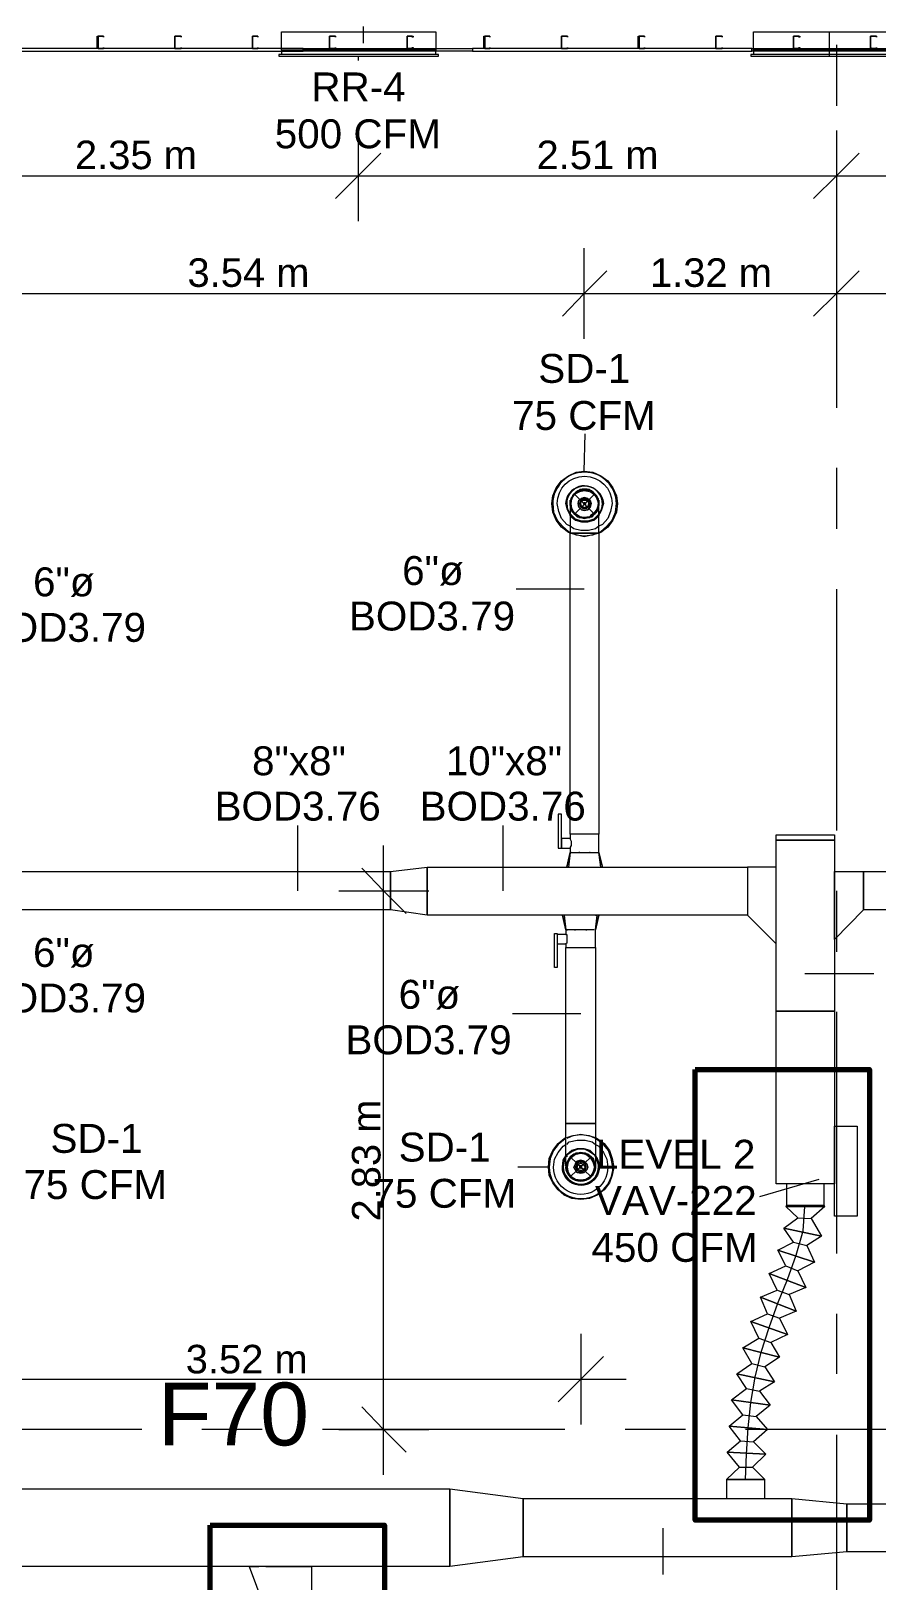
# Model space of a CAD drawing. Header units: metres. Extents: x -2 to 237, y -8 to 52.
# Drawn here: x 47.14 to 51.59, y 13.82 to 21.97 of the extents above; entities that cross this region are included whole.
import ezdxf

# ---------------------------------------------------------------- set-up
doc = ezdxf.new("R2010")
doc.units = ezdxf.units.M
doc.layers.add('HVAC - Ductos', color=5, linetype='Continuous', lineweight=0)
doc.layers.add('PDF2_Text', color=7, linetype='Continuous', lineweight=0)
doc.layers.add('PDF2_Geometry', color=7, linetype='Continuous', lineweight=0, true_color=0xaaaaaa)
doc.styles.add('PDF ArialUnicodeMS-Bold-Identity-H', font='arial.ttf')
doc.styles.add('PDF Helvetica', font='')
doc.styles.get('PDF Helvetica').set_extended_font_data('Helvetica')

msp = doc.modelspace()

# ---------------------------------------------------------------- linework, layer by layer
at = {"layer": 'HVAC - Ductos', "lineweight": 0}
for points in [[(49.2809, 21.846), (49.2671, 21.846), (49.2671, 21.869), (48.4554, 21.869), (48.4554, 21.9653), (49.2671, 21.9653), (49.2671, 21.869), (48.4554, 21.869), (48.4554, 21.846), (48.4416, 21.846), (48.4416, 21.8368), (49.2809, 21.8368), (49.2809, 21.846), (48.4416, 21.846)], [(48.8865, 21.9056), (48.8865, 21.9928)], [(51.7621, 21.846), (51.7483, 21.846), (51.7483, 21.869), (50.9366, 21.869), (50.9366, 21.9653), (51.7483, 21.9653), (51.7483, 21.869), (50.9366, 21.869), (50.9366, 21.846), (50.9228, 21.846), (50.9228, 21.8368), (51.7621, 21.8368), (51.7621, 21.846), (50.9228, 21.846)], [(51.3356, 21.8414), (51.3356, 21.9653)], [(48.4646, 21.8368), (49.2579, 21.8368)], [(48.859, 21.8368), (48.859, 21.8139)], [(50.9457, 21.8368), (51.7391, 21.8368)], [(48.859, 21.447), (48.859, 21.2086), (48.859, 20.9701)], [(51.3722, 21.447), (51.3722, 21.2086), (51.3722, 20.9701)], [(48.9782, 21.3278), (48.859, 21.2086), (48.7397, 21.0893)], [(51.4915, 21.3278), (51.3722, 21.2086), (51.253, 21.0893)], [(46.2769, 21.2086), (48.859, 21.2086), (51.3722, 21.2086), (54.1561, 21.2086)], [(50.0468, 20.3509), (50.0468, 20.5894), (50.0468, 20.8278)], [(51.3722, 20.8278), (51.3722, 20.5894), (51.3722, 20.3509)], [(50.1661, 20.7087), (50.0468, 20.5894), (49.9321, 20.4701)], [(51.4915, 20.7087), (51.3722, 20.5894), (51.253, 20.4701)], [(46.2723, 20.5894), (50.0468, 20.5894), (51.3722, 20.5894), (54.2341, 20.5894)], [(50.0468, 19.6538), (50.0514, 19.851)], [(50.1247, 19.4841), (50.1201, 19.5025), (50.1247, 19.5025), (50.1201, 19.5025), (50.111, 19.5208), (50.1018, 19.5345), (50.0881, 19.5483), (50.0698, 19.5529), (50.0468, 19.5575), (50.0284, 19.5529), (50.0101, 19.5483), (49.9964, 19.5345), (49.9872, 19.5208), (49.978, 19.5025), (49.9734, 19.5025), (49.978, 19.5025), (49.9734, 19.4841), (49.9734, 19.4795), (49.9734, 19.4841), (49.978, 19.4657), (49.9872, 19.4474), (49.9964, 19.4291), (50.0193, 19.4153), (50.0193, 19.4107), (50.0238, 19.4107)], [(50.0238, 19.5529), (50.0468, 19.5575), (50.0744, 19.5529)], [(49.9826, 19.4565), (49.9734, 19.4841), (49.9826, 19.5071)], [(49.9734, 19.4841), (49.9734, 19.5025), (49.9734, 19.4841), (49.9734, 19.4749), (49.9734, 19.4565), (49.9734, 19.4291), (49.9734, 19.3924), (49.9734, 19.3511), (49.9734, 19.3282), (49.9826, 19.3282), (49.9964, 19.3282), (50.0101, 19.3282), (50.0284, 19.3282), (50.0468, 19.3282), (50.0698, 19.3282), (50.0881, 19.3282), (50.1018, 19.3282), (50.1156, 19.3282), (50.1247, 19.3282), (50.1247, 19.374), (50.1247, 19.4153), (50.1247, 19.4474), (50.1247, 19.4703), (50.1247, 19.4795)], [(49.9734, 19.4749), (49.9734, 19.4611), (49.9826, 19.4428), (49.9964, 19.4291), (50.0101, 19.4153), (50.0284, 19.4107), (50.0468, 19.4062), (50.0698, 19.4107), (50.0881, 19.4153), (50.1018, 19.4291), (50.079, 19.4153), (50.079, 19.4107), (50.0744, 19.4107)], [(50.0238, 19.4153), (50.0468, 19.4107), (50.0744, 19.4153), (50.0468, 19.4107), (50.0238, 19.4153), (49.9964, 19.4337), (49.9826, 19.4565), (49.978, 19.4841), (49.9826, 19.5116), (49.9964, 19.5345), (50.0238, 19.5483), (50.0468, 19.5529), (50.0744, 19.5483)], [(49.978, 19.5071), (49.978, 19.5116), (49.9826, 19.5162)], [(50.1247, 19.4795), (50.1247, 19.4841), (50.1201, 19.4657), (50.111, 19.4474), (50.1018, 19.4291), (50.0881, 19.4199), (50.0698, 19.4107), (50.0468, 19.4107), (50.0284, 19.4107), (50.0101, 19.4199), (49.9964, 19.4291), (49.9826, 19.452), (49.978, 19.452), (49.978, 19.4565)], [(49.9826, 19.5116), (49.9964, 19.5345), (50.0193, 19.5483)], [(50.0193, 19.5529), (50.0238, 19.5529)], [(50.0744, 19.5529), (50.079, 19.5529)], [(50.1156, 19.5116), (50.1018, 19.5345), (50.079, 19.5483), (50.0972, 19.5345), (50.1156, 19.5116), (50.1201, 19.4841), (50.1156, 19.4565), (50.1247, 19.4841), (50.1156, 19.5071)], [(50.1201, 19.4565), (50.1201, 19.452), (50.1156, 19.452), (50.1018, 19.4291), (50.1156, 19.4428), (50.1247, 19.4611), (50.1247, 19.4749)], [(50.1156, 19.5162), (50.1201, 19.5116), (50.1201, 19.5071)], [(50.1156, 19.4565), (50.0972, 19.4337), (50.079, 19.4199)], [(50.1247, 19.3648), (50.1064, 19.3511), (50.0698, 19.3419), (50.0284, 19.3419), (49.9918, 19.3511), (49.9734, 19.3648)], [(49.9734, 19.3328), (50.0055, 19.319), (50.0468, 19.3144), (50.0927, 19.319), (50.1247, 19.3328)], [(50.1247, 19.3282), (50.0927, 19.319), (50.0468, 19.3098), (50.0055, 19.319), (49.9734, 19.3282)], [(50.1247, 19.3282), (50.1156, 19.3282), (50.1018, 19.3282), (50.0881, 19.3282), (50.0698, 19.3282), (50.0468, 19.3282), (50.0284, 19.3282), (50.0101, 19.3282), (49.9964, 19.3282), (49.9826, 19.3282), (49.9734, 19.3282)], [(50.0468, 19.0346), (49.689, 19.0346)], [(49.9734, 17.6496), (49.978, 17.6496), (49.9734, 17.6496), (49.978, 17.6496), (49.9826, 17.6496), (49.9964, 17.6496), (50.0101, 17.6496), (50.0284, 17.6496), (50.0468, 17.6496), (50.0698, 17.6496), (50.0881, 17.6496), (50.1018, 17.6496), (50.1156, 17.6496), (50.1201, 17.6496), (50.1247, 17.6496), (50.1247, 17.7459), (50.1156, 17.7459), (50.1018, 17.7459), (50.0881, 17.7459), (50.0698, 17.7459), (50.0468, 17.7459), (50.0284, 17.7459), (50.0101, 17.7459), (49.9964, 17.7459), (49.9826, 17.7459), (49.9734, 17.7459), (49.9734, 17.723), (49.9276, 17.723), (49.9276, 17.7184), (49.9276, 17.7092), (49.9276, 17.7046), (49.9276, 17.7), (49.9276, 17.6908), (49.9276, 17.6863), (49.9276, 17.6817), (49.9276, 17.6771), (49.9276, 17.6725), (49.9276, 17.8514), (49.9093, 17.8514), (49.9093, 17.6725), (49.9276, 17.6725), (49.9734, 17.6725), (49.9734, 17.6496), (49.9642, 17.5716)], [(48.5425, 17.4478), (48.5425, 17.7918)], [(49.6203, 17.4478), (49.6203, 17.7918)], [(48.992, 14.375), (48.992, 17.6863)], [(49.9734, 17.723), (49.9734, 17.7184), (49.978, 17.7092), (49.978, 17.7046), (49.978, 17.6954), (49.978, 17.6863), (49.9734, 17.6771), (49.9734, 17.6725)], [(49.9551, 17.5716), (49.9734, 17.6496), (49.9551, 17.5716)], [(50.001, 17.5716), (50.0055, 17.5716), (50.0147, 17.5716), (50.0284, 17.5716), (50.033, 17.5716), (50.0376, 17.5716), (50.0606, 17.5716), (50.0652, 17.5716), (50.0698, 17.5716), (50.0835, 17.5716), (50.0927, 17.5716), (50.0972, 17.5716), (50.1018, 17.5716), (50.1201, 17.5716), (50.1339, 17.5716), (50.1385, 17.5716), (50.1431, 17.5716), (50.1247, 17.6496), (50.1431, 17.5716)], [(50.1339, 17.5716), (50.1247, 17.6496)], [(48.8773, 17.567), (48.992, 17.4478), (49.1112, 17.3285)], [(49.0286, 17.5487), (49.2213, 17.5716)], [(49.0286, 17.3469), (49.0286, 17.5487)], [(49.2213, 17.5716), (49.2213, 17.3194)], [(49.9551, 17.5716), (49.9597, 17.5716), (49.9642, 17.5716), (49.9734, 17.5716)], [(49.978, 17.5716), (49.9964, 17.5716)], [(48.758, 17.4478), (48.992, 17.4478), (49.2305, 17.4478)], [(49.2213, 17.3194), (49.0286, 17.3469)], [(49.9321, 17.3194), (49.9505, 17.2414), (49.9321, 17.3194)], [(49.9551, 17.3194), (49.9459, 17.3194), (49.9413, 17.3194), (49.9505, 17.2414)], [(49.978, 17.3194), (49.9734, 17.3194), (49.9597, 17.3194)], [(50.0422, 17.3194), (50.0193, 17.3194), (50.0147, 17.3194), (50.0101, 17.3194), (49.9964, 17.3194), (49.9872, 17.3194), (49.9826, 17.3194)], [(50.1064, 17.2414), (50.1156, 17.3194), (50.1018, 17.3194), (50.0835, 17.3194), (50.079, 17.3194), (50.0744, 17.3194), (50.0606, 17.3194), (50.0514, 17.3194), (50.0468, 17.3194)], [(50.1064, 17.3194), (50.111, 17.3194)], [(50.0972, 17.2414), (50.0835, 17.2414), (50.0652, 17.2414), (50.0468, 17.2414), (50.0284, 17.2414), (50.0101, 17.2414), (49.9918, 17.2414), (49.9734, 17.2414), (49.9642, 17.2414), (49.9597, 17.2414), (49.9551, 17.2414), (49.9505, 17.2414), (49.9505, 17.2185), (49.9047, 17.2185), (49.9047, 17.2139), (49.9047, 17.2093), (49.9047, 17.2002), (49.9047, 17.1956), (49.9047, 17.1864), (49.9047, 17.1818), (49.9047, 17.1772), (49.9047, 17.1726), (49.9047, 17.168), (49.9505, 17.168), (49.9505, 17.1497), (49.9551, 17.1497), (49.9642, 17.1497), (49.9734, 17.1497), (49.9918, 17.1497), (50.0101, 17.1497), (50.0284, 17.1497), (50.0468, 17.1497), (50.0652, 17.1497), (50.0835, 17.1497), (50.0972, 17.1497), (50.1018, 17.1497), (50.1064, 17.1497), (50.1064, 16.2232), (50.1064, 16.1912), (50.1064, 16.1361), (50.1064, 16.0903), (50.1064, 16.049), (50.1064, 16.0215), (50.1064, 16.0031), (50.1064, 15.9985), (50.1064, 16.0031), (50.1064, 15.9985)], [(49.9505, 15.9985), (49.9505, 16.0123), (49.9505, 16.0398), (49.9505, 16.0765), (49.9505, 16.1224), (49.9505, 16.1728), (49.9505, 16.2232), (49.9551, 16.2232), (49.9642, 16.2232), (49.9734, 16.2232), (49.9918, 16.2232), (50.0101, 16.2232), (50.0284, 16.2232), (50.0468, 16.2232), (50.0652, 16.2232), (50.0835, 16.2232), (50.0972, 16.2232), (50.1018, 16.2232), (50.1064, 16.2232), (50.1018, 16.2232), (50.0972, 16.2232), (50.0835, 16.2232), (50.0652, 16.2232), (50.0468, 16.2232), (50.0284, 16.2232), (50.0101, 16.2232), (49.9918, 16.2232), (49.9734, 16.2232), (49.9642, 16.2232), (49.9551, 16.2232), (49.9505, 16.2232), (49.9505, 17.1497), (49.9551, 17.1497), (49.9642, 17.1497), (49.9734, 17.1497), (49.9918, 17.1497), (50.0101, 17.1497), (50.0284, 17.1497), (50.0468, 17.1497), (50.0652, 17.1497), (50.0835, 17.1497), (50.0972, 17.1497), (50.1018, 17.1497), (50.1064, 17.1497), (50.1064, 17.2414), (50.1018, 17.2414)], [(49.9505, 17.2185), (49.9551, 17.2185), (49.9551, 17.2139), (49.9551, 17.2093), (49.9551, 17.2002), (49.9551, 17.191), (49.9551, 17.1818), (49.9551, 17.1772), (49.9551, 17.1726), (49.9505, 17.168)], [(51.2071, 17.0121), (51.5694, 17.0121)], [(50.0284, 16.8011), (49.6707, 16.8011)], [(50.1064, 16.1498), (50.1156, 16.1453), (50.1523, 16.1178), (50.1798, 16.0811), (50.1935, 16.0398), (50.2027, 15.9939), (50.1935, 15.9527), (50.1798, 15.9114), (50.1523, 15.8747), (50.1156, 15.8472), (50.0744, 15.8289), (50.0284, 15.8243), (49.9826, 15.8289), (49.9413, 15.8472), (49.9093, 15.8747), (49.8817, 15.9114), (49.8633, 15.9527), (49.8587, 15.9939), (49.8633, 16.0398), (49.8817, 16.0811), (49.9093, 16.1178), (49.9413, 16.1453), (49.9505, 16.1498)], [(49.9551, 16.1498), (49.9826, 16.159), (50.0284, 16.1682), (50.0744, 16.159), (50.1064, 16.1498)], [(50.1064, 16.1453), (50.0744, 16.159), (50.0284, 16.1636), (49.9872, 16.159), (49.9551, 16.1453)], [(49.9551, 16.1132), (49.9688, 16.127), (50.0101, 16.1361), (50.0514, 16.1361), (50.0881, 16.127), (50.1064, 16.1132)], [(50.1064, 16.0031), (50.1018, 16.0169), (50.0972, 16.0352), (50.0835, 16.049), (50.0652, 16.0627), (50.0468, 16.0673), (50.0284, 16.0719), (50.0101, 16.0673), (49.9918, 16.0627), (49.9734, 16.049), (49.9642, 16.0352), (49.9551, 16.0169), (49.9551, 16.0031)], [(49.9597, 15.971), (49.9551, 15.9939), (49.9597, 16.0169), (49.9642, 16.0307), (49.978, 16.049), (49.9918, 16.0581), (50.0101, 16.0673), (50.0284, 16.0673), (50.0468, 16.0673), (50.0652, 16.0581), (50.079, 16.049), (50.0927, 16.0307), (50.1018, 16.0169), (50.1018, 15.9939), (50.0972, 15.971)], [(49.9642, 16.0261), (49.978, 16.049), (49.9964, 16.0627), (50.001, 16.0673)], [(50.0055, 16.0627), (50.0284, 16.0673), (50.056, 16.0627)], [(50.056, 16.0673), (50.0606, 16.0627), (50.079, 16.049), (50.0972, 16.0261), (50.1018, 16.0215)], [(49.8587, 15.9939), (49.6982, 15.9939)], [(49.9505, 15.9985), (49.9505, 15.9939), (49.9551, 15.9985), (49.9597, 16.0215), (49.9597, 16.0261)], [(49.9505, 15.9939), (49.9551, 15.9985)], [(50.1018, 15.9939), (50.1018, 15.9756), (50.0927, 15.9573), (50.079, 15.9435), (50.0652, 15.9298), (50.0468, 15.9252), (50.0284, 15.9206), (50.0101, 15.9252), (49.9918, 15.9298), (49.978, 15.9435), (49.9642, 15.9573), (49.9597, 15.9756), (49.9551, 15.9939)], [(49.9597, 15.9618), (49.9597, 15.9664), (49.9597, 15.971)], [(50.0972, 16.0215), (50.1018, 15.9985)], [(50.1018, 15.971), (50.0972, 15.9664), (50.0972, 15.9618)], [(50.1064, 15.9985), (50.1064, 15.9939)], [(49.9964, 15.9298), (49.978, 15.9435), (49.9642, 15.9664)], [(50.001, 15.9252), (49.9964, 15.9252)], [(50.056, 15.9252), (50.0284, 15.9206), (50.0055, 15.9252)], [(50.0606, 15.9252), (50.056, 15.9252)], [(50.0972, 15.9664), (50.079, 15.9435), (50.0606, 15.9298)], [(51.2805, 15.9298), (50.9686, 15.838)], [(50.8953, 14.352), (50.8999, 14.4851), (50.909, 14.6226), (50.9228, 14.7557), (50.9457, 14.8886), (50.9778, 15.0217), (51.0191, 15.1501), (51.0649, 15.2785), (51.1154, 15.4023), (51.1613, 15.5307), (51.198, 15.6592), (51.2071, 15.7876)], [(51.1705, 15.7279), (51.1063, 15.7876), (51.3126, 15.7876), (51.2392, 15.7233), (51.2942, 15.6316), (51.0971, 15.6729), (51.1705, 15.7279), (51.2392, 15.7233)], [(51.1063, 15.7876), (51.1154, 15.7876), (51.1291, 15.7876), (51.1567, 15.7876), (51.1934, 15.7876), (51.2254, 15.7876), (51.2622, 15.7876), (51.2851, 15.7876), (51.3034, 15.7876), (51.3126, 15.7876)], [(51.1475, 15.5995), (51.0971, 15.6729), (51.2942, 15.6316), (51.2163, 15.5812), (51.2576, 15.494), (51.0649, 15.5582), (51.1475, 15.5995), (51.2163, 15.5812)], [(51.1063, 15.4757), (51.0649, 15.5582), (51.2576, 15.494), (51.1705, 15.4482), (51.2117, 15.361), (51.0191, 15.4345), (51.1063, 15.4757), (51.1705, 15.4482)], [(51.0604, 15.3473), (51.0191, 15.4345), (51.2117, 15.361), (51.1246, 15.3243), (51.1613, 15.2372), (50.9732, 15.3106), (51.0604, 15.3473), (51.1246, 15.3243)], [(51.01, 15.2234), (50.9732, 15.3106), (51.1613, 15.2372), (51.0741, 15.2005), (51.1154, 15.1134), (50.9228, 15.1822), (51.01, 15.2234), (51.0741, 15.2005)], [(50.964, 15.0951), (50.9228, 15.1822), (51.1154, 15.1134), (51.0283, 15.0721), (51.0741, 14.9942), (50.8815, 15.0445), (50.964, 15.0951), (51.0283, 15.0721)], [(50.0284, 15.1179), (50.0284, 14.8795), (50.0284, 14.641)], [(50.1477, 14.9988), (50.0284, 14.8795), (49.9093, 14.7603)], [(50.9274, 14.962), (50.8815, 15.0445), (51.0741, 14.9942), (50.9962, 14.9437), (51.0466, 14.8657), (50.8494, 14.907), (50.9274, 14.962), (50.9962, 14.9437)], [(46.2723, 14.8795), (50.2669, 14.8795)], [(50.8999, 14.8291), (50.8494, 14.907), (51.0466, 14.8657), (50.9686, 14.8153), (51.0237, 14.7419), (50.8219, 14.7694), (50.8999, 14.8291), (50.9686, 14.8153)], [(50.8815, 14.6914), (50.8219, 14.7694), (51.0237, 14.7419), (50.9503, 14.6823), (51.01, 14.6134), (50.8081, 14.6318), (50.8815, 14.6914), (50.9503, 14.6823)], [(48.8773, 14.7327), (48.992, 14.6134), (49.1112, 14.4942)], [(48.758, 14.6134), (48.992, 14.6134), (49.2305, 14.6134)], [(50.8677, 14.5539), (50.8081, 14.6318), (51.01, 14.6134), (50.9366, 14.5493), (51.0008, 14.4851), (50.7989, 14.4942), (50.8677, 14.5539), (50.9366, 14.5493)], [(50.8632, 14.4163), (50.7989, 14.4942), (51.0008, 14.4851), (50.932, 14.4163), (50.9962, 14.352), (50.7943, 14.352), (50.7943, 14.2512)], [(50.9962, 14.2512), (50.9962, 14.352), (50.7943, 14.352), (50.8632, 14.4163), (50.932, 14.4163)], [(50.7989, 14.2512), (50.8035, 14.2512)], [(50.8127, 14.2512), (50.8173, 14.2512), (50.8219, 14.2512)], [(50.8265, 14.2512), (50.8311, 14.2512), (50.8403, 14.2512)], [(50.8494, 14.2512), (50.8632, 14.2512)], [(50.8723, 14.2512), (50.8953, 14.2512), (50.9182, 14.2512)], [(50.9274, 14.2512), (50.9411, 14.2512)], [(50.9503, 14.2512), (50.9594, 14.2512), (50.964, 14.2512)], [(50.9686, 14.2512), (50.9732, 14.2512), (50.9778, 14.2512)], [(50.9824, 14.2512), (50.987, 14.2512), (50.9916, 14.2512)], [(54.5321, 14.2236), (54.6193, 14.2236), (55.3944, 14.2236), (55.3944, 13.9714), (51.4273, 13.9714), (51.4273, 14.2236), (54.5367, 14.2236), (54.5505, 14.2236), (54.5781, 14.2236), (54.6055, 14.2236), (54.6193, 14.2236), (54.6239, 14.2236)], [(50.4596, 14.0952), (50.4596, 13.8521)], [(48.2857, 13.8935), (48.2903, 13.8935), (48.3086, 13.8935), (48.3361, 13.8935), (48.3086, 13.8935), (48.2903, 13.8935), (48.2857, 13.8935), (48.3636, 13.687)], [(48.6159, 13.687), (48.6159, 13.8935), (48.6113, 13.8935), (48.5929, 13.8935), (48.5654, 13.8935), (48.5288, 13.8935), (48.4875, 13.8935), (48.4141, 13.8935), (48.3728, 13.8935), (48.4141, 13.8935), (48.4875, 13.8935), (48.5288, 13.8935), (48.5654, 13.8935), (48.5929, 13.8935), (48.6113, 13.8935), (48.6159, 13.8935)]]:
    msp.add_lwpolyline(points, dxfattribs=at)
for points in [[(48.4646, 21.869), (48.5838, 21.869)], [(48.6663, 21.869), (48.8223, 21.869)], [(48.9048, 21.869), (49.0608, 21.869)], [(49.1433, 21.869), (49.2625, 21.869)], [(50.9457, 21.869), (51.0649, 21.869)], [(51.1475, 21.869), (51.3034, 21.869)], [(51.386, 21.869), (51.5419, 21.869)], [(49.9734, 17.7459), (49.9734, 19.3282), (49.9642, 19.3328), (49.9276, 19.3603), (49.9001, 19.397), (49.8817, 19.4382), (49.8771, 19.4841), (49.8817, 19.5254), (49.9001, 19.5666), (49.9276, 19.6034), (49.9642, 19.6308), (50.0055, 19.6492), (50.0468, 19.6538), (50.0927, 19.6492), (50.1339, 19.6308), (50.1707, 19.6034), (50.1981, 19.5666), (50.2165, 19.5254), (50.2211, 19.4841), (50.2165, 19.4382), (50.1981, 19.397), (50.1707, 19.3603), (50.1339, 19.3328), (50.1247, 19.3282), (50.1247, 17.7459), (50.1156, 17.7459), (50.1018, 17.7459), (50.0881, 17.7459), (50.0698, 17.7459), (50.0468, 17.7459), (50.0284, 17.7459), (50.0101, 17.7459), (49.9964, 17.7459), (49.9826, 17.7459)], [(49.9505, 19.4841), (49.9597, 19.452), (49.9734, 19.4245), (49.9597, 19.452)], [(49.9734, 19.4795), (49.9734, 19.4749)], [(50.0193, 19.4979), (50.0147, 19.4841), (50.0193, 19.5025), (50.033, 19.5116), (50.0468, 19.5162), (50.0652, 19.5116), (50.079, 19.5025), (50.0835, 19.4841), (50.079, 19.4979), (50.0652, 19.5116), (50.0468, 19.5162), (50.033, 19.5116)], [(50.079, 19.4657), (50.0835, 19.4841), (50.079, 19.4657), (50.0652, 19.452), (50.0468, 19.4474), (50.033, 19.452), (50.0193, 19.4657), (50.0147, 19.4841), (50.0193, 19.4657), (50.033, 19.452), (50.0468, 19.4474), (50.0652, 19.452)], [(50.0284, 19.4979), (50.0238, 19.4841), (50.0284, 19.4979), (50.0422, 19.5071), (50.056, 19.5071), (50.0698, 19.4979), (50.0744, 19.4841), (50.0698, 19.4979), (50.056, 19.5071), (50.0422, 19.5071)], [(50.0698, 19.4703), (50.0744, 19.4841), (50.0698, 19.4657), (50.056, 19.4565), (50.0422, 19.4565), (50.0284, 19.4657), (50.0238, 19.4841), (50.0284, 19.4703), (50.0422, 19.4611), (50.056, 19.4611)], [(50.0652, 19.4703), (50.0468, 19.4611), (50.033, 19.4703), (50.0284, 19.4841), (50.033, 19.4979), (50.0468, 19.5025), (50.0652, 19.4979), (50.0698, 19.4841)], [(50.0468, 19.4887), (50.0422, 19.4841), (50.0468, 19.4887), (50.0514, 19.4887), (50.056, 19.4841), (50.0514, 19.4887)], [(50.0514, 19.4795), (50.056, 19.4841), (50.0514, 19.4795), (50.0468, 19.4795), (50.0422, 19.4841), (50.0468, 19.4795)], [(50.1247, 19.4749), (50.1247, 19.4841), (50.1247, 19.5025), (50.1247, 19.4841)], [(49.978, 19.4245), (50.001, 19.4016), (50.033, 19.3924), (50.0652, 19.3924), (50.0972, 19.4016), (50.1201, 19.4245), (50.1247, 19.4291), (50.1201, 19.4245), (50.0972, 19.4016), (50.0652, 19.3924), (50.033, 19.3924), (50.001, 19.4016), (49.978, 19.4245), (49.9734, 19.4291)], [(50.1247, 19.4199), (50.0972, 19.397), (50.0652, 19.3878), (50.033, 19.3878), (50.001, 19.397), (49.9734, 19.4199), (49.9734, 19.4245), (49.9734, 19.4199), (50.001, 19.397), (50.033, 19.3878), (50.0652, 19.3878), (50.0972, 19.397), (50.1247, 19.4199), (50.1247, 19.4245)], [(51.3631, 17.7138), (51.0558, 17.7138), (51.0558, 17.7413), (51.3631, 17.7413)], [(51.3631, 17.7138), (51.3631, 16.8149), (51.0558, 16.8149), (51.0558, 17.7138)], [(50.0238, 17.6496), (50.0193, 17.6496)], [(50.079, 17.6496), (50.0744, 17.6496)], [(49.0286, 17.3469), (46.2815, 17.3469), (46.2815, 17.5487), (49.0286, 17.5487)], [(49.2213, 17.5716), (50.9045, 17.5716), (50.9045, 17.3194), (49.2213, 17.3194)], [(50.9045, 17.5716), (50.9045, 17.3194), (51.0558, 17.168), (51.0558, 17.5716)], [(51.5144, 17.3469), (51.3631, 17.191), (51.3631, 17.5487), (51.5144, 17.5487)], [(54.1561, 17.3469), (51.5144, 17.3469), (51.5144, 17.5487), (54.1561, 17.5487)], [(49.9367, 17.3194), (49.9321, 17.3194)], [(50.1247, 17.3194), (50.1064, 17.2414), (50.1247, 17.3194), (50.1201, 17.3194)], [(49.9047, 17.0442), (49.8909, 17.0442), (49.8909, 17.2231), (49.9047, 17.2231)], [(49.9551, 17.2414), (49.9597, 17.2414)], [(49.9964, 17.2414), (50.001, 17.2414)], [(50.056, 17.2414), (50.0606, 17.2414)], [(51.0558, 15.9068), (51.0558, 16.8149), (51.3631, 16.8149), (51.3631, 15.9068)], [(51.4823, 15.7371), (51.3631, 15.7371), (51.3631, 16.2095), (51.4823, 16.2095)], [(49.9505, 16.0535), (49.9367, 16.0307), (49.9321, 15.9939), (49.9367, 16.0307)], [(49.9551, 16.049), (49.9551, 16.0581), (49.9826, 16.0765), (50.0147, 16.0903), (50.0468, 16.0903), (50.0744, 16.0765), (50.1018, 16.0581), (50.079, 16.0811), (50.0468, 16.0903), (50.0101, 16.0903), (49.9826, 16.0811), (49.9551, 16.0581), (49.9551, 16.0535), (49.9551, 16.0581)], [(50.1018, 16.0581), (50.0744, 16.0765), (50.0468, 16.0903), (50.0147, 16.0903), (49.9826, 16.0765), (49.9551, 16.0581), (49.9826, 16.0811), (50.0101, 16.0903), (50.0468, 16.0903), (50.079, 16.0811), (50.1018, 16.0581), (50.1064, 16.0535), (50.1018, 16.0581), (50.1064, 16.049)], [(50.0927, 15.9664), (50.079, 15.9435), (50.056, 15.9298), (50.0284, 15.9252), (50.001, 15.9298), (49.978, 15.9435), (49.9642, 15.9664), (49.9597, 15.9939), (49.9642, 16.0215), (49.978, 16.0444), (50.001, 16.0627), (50.0284, 16.0673), (50.056, 16.0627), (50.079, 16.0444), (50.0927, 16.0215), (50.1018, 15.9939)], [(49.9551, 16.0031), (49.9551, 15.9985)], [(50.0606, 15.9802), (50.0652, 15.9939), (50.0606, 15.9802), (50.0468, 15.9664), (50.0284, 15.9618), (50.0101, 15.9664), (50.001, 15.9802), (49.9918, 15.9939), (50.001, 16.0123), (50.0101, 16.0261), (50.0284, 16.0307), (50.0468, 16.0261), (50.0606, 16.0123), (50.0652, 15.9939), (50.0606, 16.0123), (50.0468, 16.0261), (50.0284, 16.0307), (50.0101, 16.0261), (50.001, 16.0123), (49.9964, 15.9939), (50.001, 15.9802), (50.0101, 15.9664), (50.0284, 15.9618), (50.0468, 15.9664)], [(50.0101, 16.0123), (50.0055, 15.9939), (50.0101, 16.0123), (50.0193, 16.0215), (50.0376, 16.0215), (50.0514, 16.0123), (50.056, 15.9939), (50.0514, 16.0123), (50.0376, 16.0215), (50.0193, 16.0215)], [(50.0514, 15.9802), (50.056, 15.9939), (50.0514, 15.9802), (50.0376, 15.971), (50.0193, 15.971), (50.0101, 15.9802), (50.0055, 15.9939), (50.0101, 15.9802), (50.0193, 15.971), (50.0376, 15.971)], [(50.0422, 15.9802), (50.0284, 15.9756), (50.0147, 15.9802), (50.0101, 15.9939), (50.0147, 16.0077), (50.0284, 16.0169), (50.0422, 16.0077), (50.0514, 15.9939)], [(50.0284, 15.9985), (50.0238, 15.9939), (50.0238, 16.0031), (50.033, 16.0031), (50.033, 15.9939), (50.033, 15.9985)], [(50.033, 15.9893), (50.033, 15.9939), (50.033, 15.9893), (50.0238, 15.9893), (50.0238, 15.9939), (50.0284, 15.9893)], [(50.1064, 15.9985), (50.1064, 15.9939)], [(51.1108, 15.7921), (51.1154, 15.7921), (51.1337, 15.7921), (51.1613, 15.7921), (51.1934, 15.7921), (51.2254, 15.7921), (51.2576, 15.7921), (51.2851, 15.7921), (51.3034, 15.7921), (51.308, 15.7921), (51.308, 15.9068), (51.2942, 15.9068), (51.2805, 15.9068), (51.2576, 15.9068), (51.2346, 15.9068), (51.2071, 15.9068), (51.1842, 15.9068), (51.1613, 15.9068), (51.1383, 15.9068), (51.1246, 15.9068), (51.1108, 15.9068), (51.1108, 15.7921), (51.1063, 15.7876), (51.1154, 15.7876), (51.1291, 15.7876), (51.1567, 15.7876), (51.1934, 15.7876), (51.2254, 15.7876), (51.2622, 15.7876), (51.2851, 15.7876), (51.3034, 15.7876), (51.3126, 15.7876), (51.308, 15.7921), (51.3034, 15.7921), (51.2851, 15.7921), (51.2576, 15.7921), (51.2254, 15.7921), (51.1934, 15.7921), (51.1613, 15.7921), (51.1337, 15.7921), (51.1154, 15.7921)], [(51.1108, 15.7921), (51.1246, 15.7921), (51.1383, 15.7921), (51.1613, 15.7921), (51.1842, 15.7921), (51.2071, 15.7921), (51.2346, 15.7921), (51.2576, 15.7921), (51.2805, 15.7921), (51.2942, 15.7921), (51.308, 15.7921), (51.2942, 15.7921), (51.2805, 15.7921), (51.2576, 15.7921), (51.2346, 15.7921), (51.2071, 15.7921), (51.1842, 15.7921), (51.1613, 15.7921), (51.1383, 15.7921), (51.1246, 15.7921)], [(50.8953, 14.352), (50.8677, 14.352), (50.8448, 14.352), (50.8219, 14.352), (50.8081, 14.352), (50.7989, 14.352), (50.7943, 14.352), (50.7989, 14.352), (50.8081, 14.352), (50.8219, 14.352), (50.8448, 14.352), (50.8677, 14.352), (50.8953, 14.352), (50.9228, 14.352), (50.9457, 14.352), (50.9686, 14.352), (50.9824, 14.352), (50.9916, 14.352), (50.9962, 14.352), (50.9916, 14.352), (50.9824, 14.352), (50.9686, 14.352), (50.9457, 14.352), (50.9228, 14.352)], [(46.4695, 14.3016), (49.3405, 14.3016), (49.3405, 13.8935), (46.4695, 13.8935)], [(49.3405, 14.3016), (49.7258, 14.2512), (49.7258, 13.9438), (49.3405, 13.8935)], [(49.7258, 14.2512), (51.1383, 14.2512), (51.1383, 13.9438), (49.7258, 13.9438)], [(51.1383, 14.2512), (51.4273, 14.2236), (51.4273, 13.9714), (51.1383, 13.9438)]]:
    msp.add_lwpolyline(points, close=True, dxfattribs=at)
for points in [[(50.1247, 19.3328), (50.1339, 19.3374), (50.1661, 19.3648), (50.1935, 19.397), (50.2119, 19.4382), (50.2165, 19.4841, 0.986385), (49.8817, 19.4841), (49.8863, 19.4382), (49.9047, 19.397), (49.9321, 19.3648), (49.9642, 19.3374), (49.9734, 19.3328)], [(49.9734, 19.3648), (49.9551, 19.374), (49.9276, 19.4062), (49.9138, 19.4428), (49.9047, 19.4841, -0.994417), (50.1935, 19.4841), (50.1844, 19.4428), (50.1707, 19.4062), (50.1431, 19.374), (50.1247, 19.3648)], [(49.9505, 16.1453), (49.9459, 16.1407), (49.9093, 16.1132), (49.8863, 16.0811), (49.8679, 16.0398), (49.8633, 15.9939, 0.985972), (50.1981, 15.9939), (50.189, 16.0398), (50.1752, 16.0811), (50.1477, 16.1132), (50.111, 16.1407), (50.1064, 16.1453)], [(50.1064, 16.1132), (50.1247, 16.1041), (50.1477, 16.0719), (50.1661, 16.0352), (50.1707, 15.9939, -1.008095), (49.8863, 15.9939), (49.8909, 16.0352), (49.9093, 16.0719), (49.9367, 16.1041), (49.9505, 16.1132)]]:
    msp.add_lwpolyline(points, format="xyb", dxfattribs=at)
for points in [[(50.1477, 19.4841), (50.1385, 19.452), (50.1247, 19.4245, 1.355552), (49.9505, 19.4841, -0.943482)], [(49.9551, 19.4841), (49.9597, 19.452), (49.9734, 19.4291, -1.368444), (50.1431, 19.4841), (50.1385, 19.452), (50.1247, 19.4291, 1.368999)], [(50.1201, 19.5025, 0.816774), (49.978, 19.5025, -0.816495)], [(49.9505, 16.049), (49.9413, 16.0261), (49.9367, 15.9939, 1.326033), (50.1064, 16.049), (50.1156, 16.0261), (50.1247, 15.9939), (50.1201, 16.0307), (50.1064, 16.0535, -1.386418), (49.9321, 15.9939, 0.970622), (50.1247, 15.9939, -1.307212)], [(49.9505, 15.9939, 0.940622), (50.1064, 15.9939, -0.940622)]]:
    msp.add_lwpolyline(points, format="xyb", close=True, dxfattribs=at)
at = {"layer": 'PDF2_Geometry', "lineweight": 0}
for points in [[(47.4922, 21.8782), (47.4876, 21.8828), (47.4876, 21.9423), (47.4922, 21.9423), (47.5198, 21.9423), (47.5198, 21.9377), (47.5198, 21.9423), (47.4922, 21.9423), (47.4922, 21.8828), (47.4922, 21.8782), (47.5198, 21.8782)], [(47.8958, 21.8782), (47.8958, 21.8828), (47.8958, 21.9423), (47.9279, 21.9423), (47.9279, 21.9377), (47.9279, 21.9423), (47.8958, 21.9423), (47.8958, 21.8828), (47.8958, 21.8782), (47.9279, 21.8782)], [(48.304, 21.8782), (48.304, 21.8828), (48.304, 21.9423), (48.3315, 21.9423), (48.3315, 21.9377), (48.3315, 21.9423), (48.304, 21.9423), (48.304, 21.8828), (48.304, 21.8782), (48.3315, 21.8782)], [(48.7122, 21.8782), (48.7076, 21.8782), (48.7076, 21.8828), (48.7076, 21.9423), (48.7122, 21.9423), (48.7397, 21.9423), (48.7397, 21.9377), (48.7397, 21.9423), (48.7122, 21.9423), (48.7076, 21.9423), (48.7076, 21.8828), (48.7076, 21.8782), (48.7122, 21.8782), (48.7397, 21.8782)], [(49.1158, 21.8782), (49.1158, 21.8828), (49.1158, 21.9423), (49.1479, 21.9423), (49.1479, 21.9377), (49.1433, 21.9377), (49.1433, 21.9423), (49.1158, 21.9423), (49.1158, 21.8828), (49.1158, 21.8782), (49.1433, 21.8782), (49.1433, 21.8828), (49.1479, 21.8828), (49.1479, 21.8782)], [(49.524, 21.8782), (49.5194, 21.8782), (49.5194, 21.8828), (49.5194, 21.9423), (49.524, 21.9423), (49.5515, 21.9423), (49.5515, 21.9377), (49.5515, 21.9423), (49.524, 21.9423), (49.524, 21.8828), (49.524, 21.8782), (49.5515, 21.8782)], [(49.9276, 21.8782), (49.9276, 21.8828), (49.9276, 21.9423), (49.9597, 21.9423), (49.9597, 21.9377), (49.9597, 21.9423), (49.9276, 21.9423), (49.9276, 21.8828), (49.9276, 21.8782), (49.9597, 21.8782)], [(50.3358, 21.8782), (50.3312, 21.8828), (50.3312, 21.9423), (50.3358, 21.9423), (50.3632, 21.9423), (50.3632, 21.9377), (50.3632, 21.9423), (50.3358, 21.9423), (50.3358, 21.8828), (50.3358, 21.8782), (50.3632, 21.8782)], [(50.7393, 21.8782), (50.7393, 21.8828), (50.7393, 21.9423), (50.7714, 21.9423), (50.7714, 21.9377), (50.7714, 21.9423), (50.7393, 21.9423), (50.7393, 21.8828), (50.7393, 21.8782), (50.7714, 21.8782)], [(51.1475, 21.8782), (51.1475, 21.8828), (51.1475, 21.9423), (51.1797, 21.9423), (51.1797, 21.9377), (51.1751, 21.9377), (51.1751, 21.9423), (51.1475, 21.9423), (51.1475, 21.8828), (51.1475, 21.8782), (51.1751, 21.8782), (51.1751, 21.8828), (51.1797, 21.8828), (51.1797, 21.8782)], [(51.5557, 21.8782), (51.5511, 21.8782), (51.5511, 21.8828), (51.5511, 21.9423), (51.5557, 21.9423), (51.5832, 21.9423), (51.5832, 21.9377), (51.5832, 21.9423), (51.5557, 21.9423), (51.5511, 21.9423), (51.5511, 21.8828), (51.5557, 21.8782), (51.5832, 21.8782)], [(48.57, 21.8782), (46.9419, 21.8782), (46.9419, 21.8644), (48.57, 21.8644)], [(47.5198, 21.8828), (47.5198, 21.8782)], [(47.9279, 21.8828), (47.9279, 21.8782)], [(48.3315, 21.8828), (48.3315, 21.8782)], [(48.7397, 21.8828), (48.7397, 21.8782)], [(50.9274, 21.8782), (49.4598, 21.8782), (49.4598, 21.8644), (50.9274, 21.8644)], [(49.5515, 21.8828), (49.5515, 21.8782)], [(49.9597, 21.8828), (49.9597, 21.8782)], [(50.3632, 21.8828), (50.3632, 21.8782)], [(50.7714, 21.8828), (50.7714, 21.8782)], [(51.5832, 21.8828), (51.5832, 21.8782)]]:
    msp.add_lwpolyline(points, close=True, dxfattribs=at)
for points in [[(46.9419, 21.8644), (48.57, 21.8644), (48.57, 21.8782), (49.4598, 21.8782), (49.4598, 21.8644), (50.9274, 21.8644), (50.9274, 21.8782), (51.8171, 21.8782), (51.8171, 21.8644), (53.4728, 21.8644), (53.4728, 21.8782), (54.3625, 21.8782), (54.3625, 21.8644), (54.3854, 21.8644), (54.3854, 21.8782), (54.7661, 21.8782), (54.7661, 21.8644), (55.0688, 21.8644), (55.3485, 21.8644)], [(49.4598, 21.8644), (48.57, 21.8644)], [(51.8171, 21.8644), (50.9274, 21.8644)], [(51.3722, 21.8965), (51.3722, 21.5754)], [(51.3722, 21.259), (51.3722, 19.9886)], [(51.3722, 19.6722), (51.3722, 19.3511)], [(51.3722, 19.0346), (51.3722, 17.7642)], [(51.3722, 17.4478), (51.3722, 17.1268)], [(51.3722, 16.8103), (51.3722, 15.5399)], [(51.3722, 15.2234), (51.3722, 14.907)], [(47.7216, 14.6134), (46.4512, 14.6134)], [(48.3545, 14.6134), (48.038, 14.6134)], [(49.9459, 14.6134), (48.6709, 14.6134)], [(50.5788, 14.6134), (50.2624, 14.6134)], [(52.1656, 14.6134), (50.8953, 14.6134)], [(51.3722, 14.586), (51.3722, 13.3156)]]:
    msp.add_lwpolyline(points, dxfattribs=at)
at = {"layer": 'PDF2_Geometry', "color": 254, "lineweight": 0, "true_color": 0xd2d2d2}
for points in [[(47.9096, 21.8782), (47.9142, 21.8782)], [(48.304, 21.8873), (48.304, 21.8919)], [(50.3312, 21.9056), (50.3358, 21.9102)]]:
    msp.add_lwpolyline(points, dxfattribs=at)
at = {"layer": 'PDF2_Geometry', "color": 8, "lineweight": 0, "true_color": 0x808080}
for points in [[(50.111, 19.5254), (50.0744, 19.5575), (50.0238, 19.5575), (49.9872, 19.5254), (49.9734, 19.4841), (49.9872, 19.4382), (50.0238, 19.4107), (50.0744, 19.4107), (50.111, 19.4382), (50.1247, 19.4841)], [(50.0927, 16.0398), (50.0514, 16.0673), (50.0055, 16.0673), (49.9688, 16.0398), (49.9505, 15.9939), (49.9688, 15.9527), (50.0055, 15.9252), (50.0514, 15.9252), (50.0927, 15.9527), (50.1064, 15.9939)]]:
    msp.add_lwpolyline(points, close=True, dxfattribs=at)
for points in [[(49.9964, 19.5345), (50.1018, 19.4291)], [(50.1018, 19.5345), (49.9964, 19.4291)], [(49.9734, 16.049), (50.0835, 15.9435)], [(50.0835, 16.049), (49.9734, 15.9435)]]:
    msp.add_lwpolyline(points, dxfattribs=at)
at = {"layer": 'PDF2_Geometry', "color": 232, "lineweight": 70, "true_color": 0xe91e64}
for points in [[(50.6309, 16.5072), (51.547, 16.5072), (51.547, 14.1379), (50.6309, 14.1379)], [(48.0816, 14.1102), (48.9977, 14.1102), (48.9977, 12.8872), (48.0816, 12.8872)]]:
    msp.add_lwpolyline(points, close=True, dxfattribs=at)

# ---------------------------------------------------------------- texts
at = {"layer": 'PDF2_Text', "lineweight": 0, "attachment_point": 4, "style": 'PDF Helvetica'}
for s, insert, char_height in [('RR-4', (48.613, 21.6756), 0.15205), ('500 CFM', (48.4204, 21.4279), 0.15205), ('2.35 m', (47.3701, 21.3171), 0.15017), ('2.51 m', (49.7963, 21.3171), 0.15017), ('3.54 m', (47.9617, 20.698), 0.15017), ('1.32 m', (50.3925, 20.698), 0.15017), ('SD-1', (49.8055, 20.1941), 0.15205), ('75 CFM', (49.6679, 19.9465), 0.15205), ('6"ø', (47.1499, 19.0705), 0.15205), ('6"ø', (49.09, 19.1301), 0.15205), ('BOD3.79', (46.8702, 18.832), 0.15205), ('BOD3.79', (48.8102, 18.8916), 0.15205), ('8"x8"', (48.3011, 18.1303), 0.15205), ('10"x8"', (49.3193, 18.1303), 0.15205), ('BOD3.76', (48.1039, 17.8918), 0.15205), ('BOD3.76', (49.1817, 17.8918), 0.15205), ('6"ø', (47.1499, 17.1212), 0.15205), ('BOD3.79', (46.8702, 16.8828), 0.15205), ('6"ø', (49.0716, 16.9011), 0.15205), ('BOD3.79', (48.7919, 16.6626), 0.15205), ('SD-1', (47.2417, 16.1443), 0.15205), ('SD-1', (49.0716, 16.0985), 0.15205), ('LEVEL 2', (50.1082, 16.0618), 0.15205), ('75 CFM', (47.0995, 15.9013), 0.15205), ('75 CFM', (48.934, 15.8554), 0.15205), ('VAV-222', (50.1036, 15.8187), 0.15205), ('450 CFM', (50.0852, 15.571), 0.15205), ('3.52 m', (47.9525, 14.9833), 0.15017)]:
    msp.add_mtext(s, dxfattribs=dict(at, insert=insert, char_height=char_height))
at = {"layer": 'PDF2_Text', "lineweight": 0, "insert": (48.9022, 15.7082), "char_height": 0.15017, "attachment_point": 4, "rotation": 90, "style": 'PDF Helvetica'}
msp.add_mtext('2.83 m', dxfattribs=at)
at = {"layer": 'PDF2_Text', "color": 232, "lineweight": 70, "true_color": 0xe91e64, "insert": (47.8058, 14.6934), "char_height": 0.33022, "attachment_point": 4, "style": 'PDF ArialUnicodeMS-Bold-Identity-H'}
msp.add_mtext('F70', dxfattribs=at)

doc.saveas('drawing.dxf')
